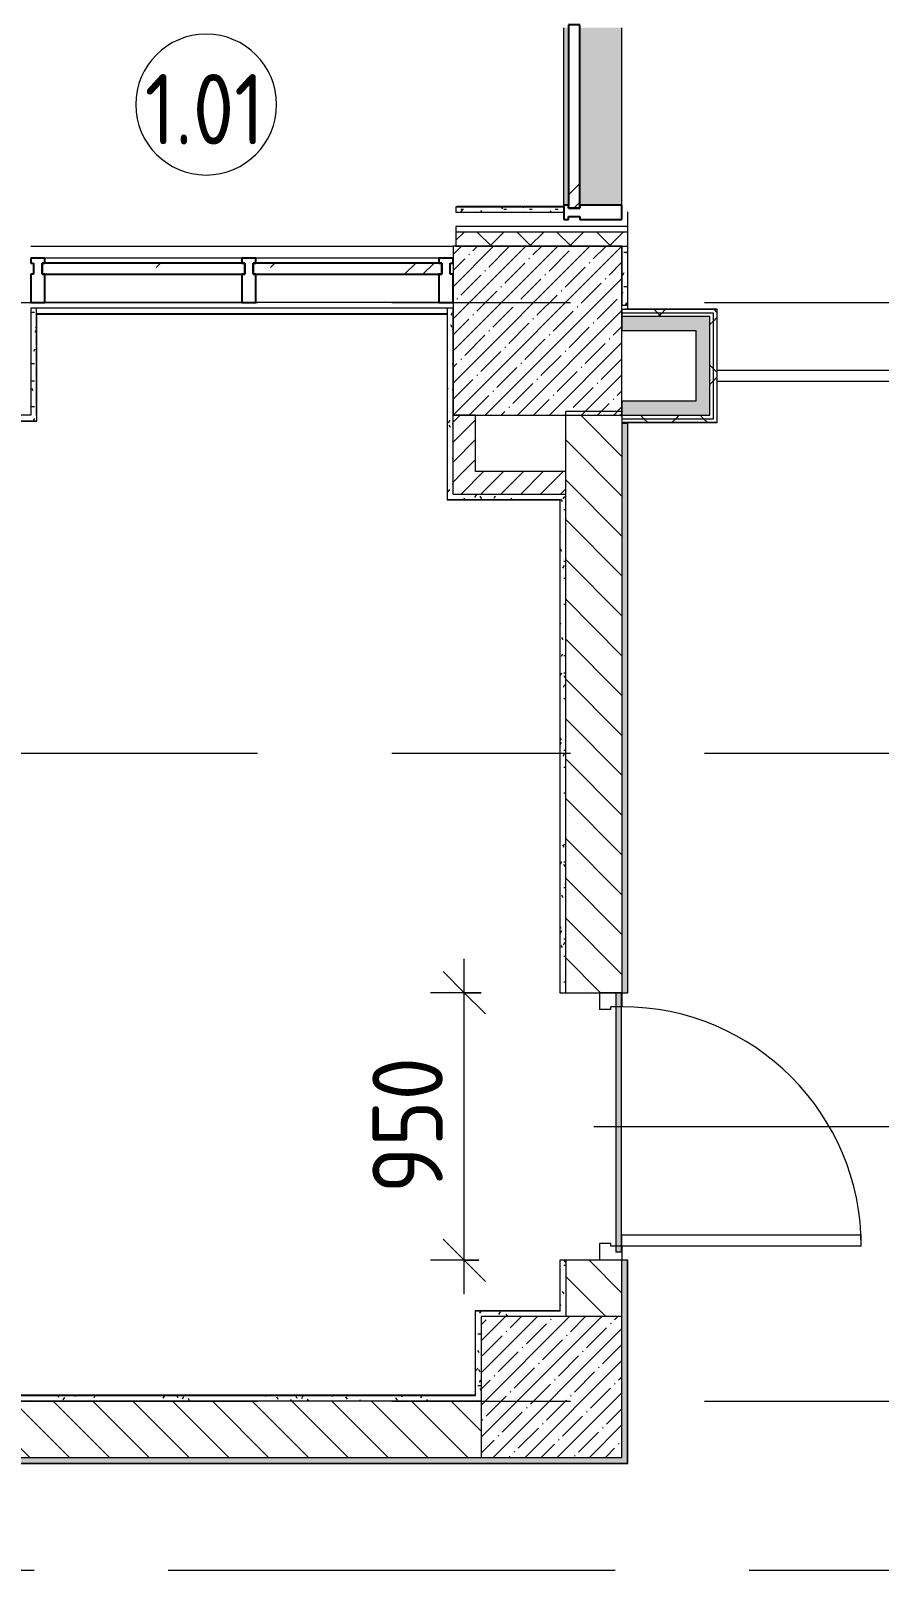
# Model space of a CAD drawing. Header units: millimetres. Extents: x -3708 to 187246, y -8553 to 29000.
# Drawn here: x 4660 to 7674, y 10500 to 15964 of the extents above; entities that cross this region are included whole.
import ezdxf

# ---------------------------------------------------------------- set-up
doc = ezdxf.new("R2010")
doc.units = ezdxf.units.MM
doc.linetypes.add('Осевая', pattern=[3175, 635, -476.25, 1587.5, -476.25])
for name, color, linetype, lineweight in [('A-ANNO-DIMS', 7, 'Continuous', 9), ('A-ANNO-DIMS-100', 7, 'Continuous', 9), ('A-AREA-IDEN', 7, 'Continuous', 9), ('A-DOOR-IDEN', 7, 'Continuous', 9), ('A-GLAZ-CURT', 7, 'Continuous', 9), ('A-GLAZ-CURT-1', 7, 'Continuous', 25), ('A-GLAZ-CWMG', 7, 'Continuous', 9), ('A-GLAZ-CWMG-1', 7, 'Continuous', 25), ('A-WALL', 7, 'Continuous', 9), ('I-WALL', 7, 'Continuous', 9), ('S-COLS', 7, 'Continuous', 9), ('Ограждение', 7, 'Continuous', 9), ('Оси-2', 7, 'Осевая', 9), ('Поручни', 7, 'Continuous', 9)]:
    doc.layers.add(name, color=color, linetype=linetype, lineweight=lineweight)
for name, color, linetype, lineweight, true_color in [('A-DOOR-1', 1, 'Continuous', 9, 0xff0000), ('A-DOOR-2', 1, 'Continuous', 13, 0xff0000), ('A-DOOR-FRAM-1', 1, 'Continuous', 13, 0xff0000), ('A-WALL-1', 7, 'Continuous', 9, 0x3c3c3c), ('A-WALL-FNSH-1', 7, 'Continuous', 9, 0x3c3c3c)]:
    doc.layers.add(name, color=color, linetype=linetype, lineweight=lineweight, true_color=true_color)
doc.styles.add('GOST Common_1', font='GOST_Common.ttf', dxfattribs={"width": 0.9, "height": 250})
doc.styles.add('ISOCPEUR', font='isocpeur.ttf', dxfattribs={"width": 0.9, "height": 250})
doc.dimstyles.new('ISO-2_5_0_9К_БОЛЬШОЙ', dxfattribs={"dimscale": 304.8, "dimtxt": 248.995294, "dimasz": 0.492126, "dimexe": 0.393701, "dimexo": 0.984252, "dimgap": 0, "dimtad": 1, "dimdec": 0, "dimrnd": 10, "dimzin": 0, "dimdsep": 46, "dimtxsty": 'ISOCPEUR', "dimblk1": 'OBLIQUE', "dimblk2": 'OBLIQUE', "dimsah": 1, "dimcen": 0.09, "dimdle": 0.393701, "dimazin": 0, "dimtfac": 1, "dimtdec": 4, "dimtix": 1, "dimtmove": 0, "dimatfit": 3, "dimfxl": 1, "dimtvp": 1, "dimtolj": 1, "dimtzin": 0, "dimarcsym": 2})
pattern_1 = [(135, (0, 0), (-70.7107, -70.7107), [])]
pattern_2 = [(45, (0, 0), (-35.35534, 35.35534), [])]
pattern_3 = [(0, (0, 0), (121.92, 30.48), [10.058, -81.382, 10.058, -81.382, -487.68]), (0, (0, 0), (121.92, 30.48), [-182.88, 10.058, -172.822, 10.058, -81.382, -213.36]), (0, (0, 0), (121.92, 30.48), [-457.2, 10.058, -50.902, 10.058, -142.342]), (120, (45.72, 15.24), (-87.356454, 90.34582), [10.058, -81.382, 10.058, -81.382, -487.68]), (120, (45.72, 15.24), (-87.356454, 90.34582), [-182.88, 10.058, -172.822, 10.058, -81.382, -213.36]), (120, (45.72, 15.24), (-87.356454, 90.34582), [-457.2, 10.058, -50.902, 10.058, -142.342]), (240, (60.96, 76.2), (-34.563546, -120.82582), [10.058, -81.382, 10.058, -81.382, -487.68]), (240, (60.96, 76.2), (-34.563546, -120.82582), [-182.88, 10.058, -172.822, 10.058, -81.382, -213.36]), (240, (60.96, 76.2), (-34.563546, -120.82582), [-457.2, 10.058, -50.902, 10.058, -142.342])]
pattern_4 = [(45, (0, 0), (-106.066, 106.066), []), (135, (0, 0), (-106.066, -106.066), [])]

# ---------------------------------------------------------------- blocks, each defined once
blk = doc.blocks.new('Прямоугольный импост - Импост структурный с накладкой - 190мм-31929454-План заполнения и маркировки дверных проемов 1 этажа в осях 1-12')
at = {"layer": 'A-GLAZ-CWMG-1'}
for p, q in [((-50, 0), (-50, 17)), ((-50, 17), (0, 17)), ((-40, 0), (-50, 0)), ((-40, -40), (-40, 0)), ((0, 0), (-10, 0)), ((-10, 0), (-10, -40)), ((0, 17), (0, 0)), ((-50, -190), (-50, -40)), ((-50, -40), (-40, -40)), ((-10, -40), (0, -40)), ((0, -40), (0, -190)), ((0, -190), (-50, -190))]:
    blk.add_line(p, q, dxfattribs=at)
blk = doc.blocks.new('Системная панель - Стекло - 40мм-32473990-План заполнения и маркировки дверных проемов 1 этажа в осях 1-12')
at = {"layer": 'A-GLAZ-CURT'}
h = blk.add_hatch(dxfattribs=at)
h.set_pattern_fill('FP_36', color=256, style=0, pattern_type=2)
h.set_pattern_definition([(135, (15560, -6670), (-282.843, -282.843), [200, -600]), (135, (15660, -6870), (-282.843, -282.843), [600, -200]), (135, (15760, -6470), (-282.843, -282.843), [200, -600])])
h.paths.add_polyline_path([(325, 0), (325, 40), (-325, 40), (-325, 0), (61.1, 0)])
at = {"layer": 'A-GLAZ-CURT-1'}
for p, q in [((325, 40), (-325, 40)), ((-325, 40), (-325, 0)), ((-325, 0), (325, 0)), ((325, 0), (325, 40))]:
    blk.add_line(p, q, dxfattribs=at)
blk = doc.blocks.new('Прямоугольный импост - Импост структурный с накладкой - 190мм-32473988-План заполнения и маркировки дверных проемов 1 этажа в осях 1-12')
at = {"layer": 'A-GLAZ-CWMG'}
for points in [[(6553, 15345), (6570, 15345), (6570, 15975), (6553, 15975), (6553, 15598.9)], [(6760, 15345), (6760, 15975), (6610, 15975), (6610, 15345)]]:
    blk.add_hatch(color=256, dxfattribs=at).paths.add_polyline_path(points)
for p, q in [((6553, 15345), (6553, 15975)), ((6760, 15345), (6760, 15975))]:
    blk.add_line(p, q, dxfattribs=at)
blk = doc.blocks.new('110_Дверь_СКБ_1Ст_Внутренняя1 - Д-8 950x2100h_охрана-31784688-План заполнения и маркировки дверных проемов 1 этажа в осях 1-12')
at = {"layer": 'A-DOOR-1'}
blk.add_arc((437.5, 100), 850, 90, 180, dxfattribs=at)
at = {"layer": 'A-DOOR-2'}
for p, q in [((437.5, 950), (397.5, 950)), ((397.5, 100), (397.5, 950)), ((437.5, 950), (437.5, 100)), ((437.5, 100), (397.5, 100))]:
    blk.add_line(p, q, dxfattribs=at)
at = {"layer": 'A-DOOR-FRAM-1'}
for p, q in [((-462.5, 100), (-462.5, 20)), ((-462.5, 100), (-412.5, 100)), ((-412.5, 100), (-412.5, 60)), ((-402.5, 60), (-412.5, 60)), ((-402.5, 60), (-402.5, 20)), ((427.5, 60), (427.5, 20)), ((437.5, 60), (427.5, 60)), ((437.5, 100), (437.5, 60)), ((437.5, 100), (487.5, 100)), ((487.5, 100), (487.5, 20)), ((-462.5, 20), (-402.5, 20)), ((427.5, 20), (487.5, 20))]:
    blk.add_line(p, q, dxfattribs=at)
blk = doc.blocks.new('BSC_Колонна _Прямоугольная - 500х500-22206884-План заполнения и маркировки дверных проемов 1 этажа в осях 1-12')
at = {"layer": 'S-COLS'}
h = blk.add_hatch(dxfattribs=at)
h.set_pattern_fill('FP_69', color=256, style=0, pattern_type=2)
h.set_pattern_definition([(45, (-6510, -11150), (-57.02463, 57.02463), []), (45, (-6452.975, -11150), (-57.02463, 57.02463), [100.806, -20.161, 3.353, -16.808])])
h.paths.add_polyline_path([(250, -250), (250, 250), (-250, 250), (-250, -250)])
for p, q in [((250, 250), (-250, 250)), ((-250, 250), (-250, -250)), ((250, -250), (250, 250)), ((-250, -250), (250, -250))]:
    blk.add_line(p, q, dxfattribs=at)
blk = doc.blocks.new('Системная панель - Стекло - 40мм-23997278-План заполнения и маркировки дверных проемов 1 этажа в осях 1-12')
at = {"layer": 'A-GLAZ-CURT'}
h = blk.add_hatch(dxfattribs=at)
h.set_pattern_fill('FP_81', color=256, style=0, pattern_type=2)
h.set_pattern_definition([(45, (-5160, -15040), (-282.843, 282.843), [200, -600]), (45, (-5360, -15140), (-282.843, 282.843), [600, -200]), (45, (-4960, -15240), (-282.843, 282.843), [200, -600])])
h.paths.add_polyline_path([(-350, -40), (360, -40), (360, 0), (-360, 0), (-360, -40)])
at = {"layer": 'A-GLAZ-CURT-1'}
for p, q in [((360, 0), (-360, 0)), ((-360, 0), (-360, -40)), ((360, -40), (360, 0)), ((-360, -40), (360, -40))]:
    blk.add_line(p, q, dxfattribs=at)
blk = doc.blocks.new('Прямоугольный импост - Импост структурный с накладкой - 160мм-23997279-План заполнения и маркировки дверных проемов 1 этажа в осях 1-12')
at = {"layer": 'A-GLAZ-CWMG-1'}
for p, q in [((-50, 40), (-50, 140)), ((-50, 140), (0, 140)), ((0, 140), (0, 40)), ((-40, 40), (-50, 40)), ((-50, -17), (-50, 0)), ((-50, 0), (-40, 0)), ((-40, 0), (-40, 40)), ((-10, 40), (-10, 0)), ((0, 40), (-10, 40)), ((-10, 0), (0, 0)), ((0, 0), (0, -17)), ((0, -17), (-50, -17))]:
    blk.add_line(p, q, dxfattribs=at)
blk = doc.blocks.new('Прямоугольный импост - Импост структурный с накладкой - 160мм-23997280-План заполнения и маркировки дверных проемов 1 этажа в осях 1-12')
at = {"layer": 'A-GLAZ-CWMG-1'}
for p, q in [((0, 140), (-50, 140)), ((-50, 140), (-50, 40)), ((0, 40), (0, 140)), ((-50, 40), (-40, 40)), ((-40, 0), (-50, 0)), ((-50, 0), (-50, -17)), ((-40, 40), (-40, 0)), ((-10, 0), (-10, 40)), ((-10, 40), (0, 40)), ((0, 0), (-10, 0)), ((0, -17), (0, 0)), ((-50, -17), (0, -17))]:
    blk.add_line(p, q, dxfattribs=at)
blk = doc.blocks.new('Прямоугольный импост - Импост структурный с накладкой - 160мм-23752558-План заполнения и маркировки дверных проемов 1 этажа в осях 1-12')
at = {"layer": 'A-GLAZ-CWMG'}
for p, q in [((5410, 15157), (4710, 15157)), ((5410, 15000), (4710, 15000))]:
    blk.add_line(p, q, dxfattribs=at)
blk = doc.blocks.new('Системная панель - Стекло - 40мм-23997281-План заполнения и маркировки дверных проемов 1 этажа в осях 1-12')
at = {"layer": 'A-GLAZ-CURT'}
h = blk.add_hatch(dxfattribs=at)
h.set_pattern_fill('FP_82', color=256, style=0, pattern_type=2)
h.set_pattern_definition([(45, (-5885, -15040), (-282.843, 282.843), [200, -600]), (45, (-6085, -15140), (-282.843, 282.843), [600, -200]), (45, (-5685, -15240), (-282.843, 282.843), [200, -600])])
h.paths.add_polyline_path([(335, -40), (335, 0), (-335, 0), (-335, -40), (325, -40)])
at = {"layer": 'A-GLAZ-CURT-1'}
for p, q in [((335, 0), (-335, 0)), ((-335, 0), (-335, -40)), ((335, -40), (335, 0)), ((-335, -40), (335, -40))]:
    blk.add_line(p, q, dxfattribs=at)
blk = doc.blocks.new('Прямоугольный импост - Импост структурный с накладкой - 160мм-23772036-План заполнения и маркировки дверных проемов 1 этажа в осях 1-12')
at = {"layer": 'A-GLAZ-CWMG'}
for p, q in [((6110, 15157), (5460, 15157)), ((6110, 15000), (5460, 15000))]:
    blk.add_line(p, q, dxfattribs=at)
blk = doc.blocks.new('Прямоугольный импост - Импост структурный с накладкой - 160мм-23997282-План заполнения и маркировки дверных проемов 1 этажа в осях 1-12')
at = {"layer": 'A-GLAZ-CWMG-1'}
for p, q in [((-25, 40), (-25, 140)), ((-25, 140), (25, 140)), ((25, 140), (25, 40)), ((-15, 40), (-25, 40)), ((-25, -17), (-25, 0)), ((-25, 0), (-15, 0)), ((-15, 0), (-15, 40)), ((15, 40), (15, 0)), ((25, 40), (15, 40)), ((15, 0), (25, 0)), ((25, 0), (25, -17)), ((25, -17), (-25, -17))]:
    blk.add_line(p, q, dxfattribs=at)
blk = doc.blocks.new('Ограждение - Ограждение-33092763-План заполнения и маркировки дверных проемов 1 этажа в осях 1-12')
at = {"layer": 'Ограждение'}
blk.add_hatch(color=256, dxfattribs=at).paths.add_polyline_path([(6758.4, 11629.1), (6758.4, 12549.1), (6738.4, 12549.1), (6738.4, 11629.1)])
at = {"layer": 'Поручни'}
for p, q in [((6738.4, 12549.1), (6758.4, 12549.1)), ((6738.4, 12549.1), (6738.4, 11629.1)), ((6758.4, 11629.1), (6758.4, 12549.1)), ((6758.4, 11629.1), (6738.4, 11629.1))]:
    blk.add_line(p, q, dxfattribs=at)
blk = doc.blocks.new('Марка_Помещения - Номер-25198446-План заполнения и маркировки дверных проемов 1 этажа в осях 1-12')
at = {"layer": 'A-AREA-IDEN'}
for start, end in [(360, 180), (180, 360)]:
    blk.add_arc((0, 0), 2.5, start, end, dxfattribs=at)
blk = doc.blocks.new('DIMBLOCK39-План заполнения и маркировки дверных проемов 1 этажа в осях 1-12')
at = {"layer": 'A-ANNO-DIMS-100', "lineweight": 20}
for p, q in [((6199.9, 12550), (6124.9, 12625)), ((6199.9, 12550), (6274.9, 12475)), ((6199.9, 11600), (6124.9, 11675)), ((6199.9, 11600), (6274.9, 11525))]:
    blk.add_line(p, q, dxfattribs=at)
at = {"layer": 'A-ANNO-DIMS-100'}
for p, q in [((6199.9, 11480), (6199.9, 12670)), ((6260, 12550), (6079.9, 12550)), ((6199.9, 12550), (6260, 12550)), ((6252, 11600), (6079.9, 11600)), ((6199.9, 11600), (6252, 11600))]:
    blk.add_line(p, q, dxfattribs=at)
at = {"layer": 'A-ANNO-DIMS-100', "color": 0, "insert": (5873.3, 11838), "char_height": 250, "width": 568.858, "attachment_point": 1, "rotation": 90, "line_spacing_factor": 1.149209, "style": 'ISOCPEUR'}
blk.add_mtext('950', dxfattribs=at)
blk = doc.blocks.new('_Oblique')
at = {"color": 0, "linetype": 'ByBlock', "lineweight": -2}
blk.add_line((-0.5, -0.5), (0.5, 0.5), dxfattribs=at)

msp = doc.modelspace()

# ---------------------------------------------------------------- hatches: boundary and pattern name
at = {"layer": 'I-WALL'}
h = msp.add_hatch(dxfattribs=at)
h.set_pattern_fill('FP_86', color=256, style=0, pattern_type=2)
h.set_pattern_definition(pattern_3)
h.paths.add_polyline_path([(6553, 15320), (6553, 15340), (6170, 15340), (6170, 15320), (6194.3, 15320)])
h = msp.add_hatch(dxfattribs=at)
h.set_pattern_fill('FP_8', color=256, style=0, pattern_type=2)
h.set_pattern_definition([(45, (0, 0), (-70.7107, 70.7107), []), (135, (0, 0), (-70.7107, -70.7107), [])])
h.paths.add_polyline_path([(6170, 15200), (6780, 15200), (6780, 15250), (6170, 15250)])
h = msp.add_hatch(dxfattribs=at)
h.set_pattern_fill('FP_86', color=256, style=0, pattern_type=2)
h.set_pattern_definition(pattern_3)
h.paths.add_polyline_path([(6780, 14990), (6780, 15200), (6760, 15200), (6760, 14990)])
h = msp.add_hatch(dxfattribs=at)
h.set_pattern_fill('FP_86', color=256, style=0, pattern_type=2)
h.set_pattern_definition(pattern_3)
h.paths.add_polyline_path([(6140, 14960), (6160, 14960), (6160, 14980), (6139, 14980), (6139, 14960)])
h.paths.add_polyline_path([(4680, 14960), (4680, 14980), (4660, 14980), (4660, 14960)])
h = msp.add_hatch(dxfattribs=at)
h.set_pattern_fill('FP_87', color=256, style=0, pattern_type=2)
h.set_pattern_definition(pattern_4)
h.paths.add_polyline_path([(6760, 14962.5), (7097.5, 14962.5), (7097.5, 14975), (6760, 14975)])
h = msp.add_hatch(dxfattribs=at)
h.set_pattern_fill('FP_86', color=256, style=0, pattern_type=2)
h.set_pattern_definition(pattern_3)
h.paths.add_polyline_path([(4680, 14600), (4680, 14960), (4660, 14960), (4660, 14600)])
h = msp.add_hatch(dxfattribs=at)
h.set_pattern_fill('FP_86', color=256, style=0, pattern_type=2)
h.set_pattern_definition(pattern_3)
h.paths.add_polyline_path([(6160, 14300), (6160, 14960), (6140, 14959), (6140, 14300)])
h = msp.add_hatch(dxfattribs=at)
h.set_pattern_fill('FP_87', color=256, style=0, pattern_type=2)
h.set_pattern_definition(pattern_4)
h.paths.add_polyline_path([(6760, 14950), (7085, 14950), (7085, 14962.5), (6760, 14962.5)])
for points in [[(6871.3, 14900), (7072.5, 14900), (7072.5, 14950), (6760, 14950), (6760, 14900), (6780, 14900)], [(7072.5, 14650), (7072.5, 14900), (7022.5, 14900), (7022.5, 14650)], [(7072.5, 14600), (7072.5, 14650), (6760, 14650), (6760, 14600), (6871.3, 14600)]]:
    msp.add_hatch(color=256, dxfattribs=at).paths.add_polyline_path(points)
h = msp.add_hatch(dxfattribs=at)
h.set_pattern_fill('FP_87', color=256, style=0, pattern_type=2)
h.set_pattern_definition(pattern_4)
h.paths.add_polyline_path([(7085, 14600), (7085, 14950), (7072.5, 14950), (7072.5, 14600)])
h = msp.add_hatch(dxfattribs=at)
h.set_pattern_fill('FP_87', color=256, style=0, pattern_type=2)
h.set_pattern_definition(pattern_4)
h.paths.add_polyline_path([(7097.5, 14587.5), (7097.5, 14962.5), (7085, 14962.5), (7085, 14587.5), (7088.1, 14587.5)])
h = msp.add_hatch(dxfattribs=at)
h.set_pattern_fill('FP_86', color=256, style=0, pattern_type=2)
h.set_pattern_definition(pattern_3)
h.paths.add_polyline_path([(3886.1, 14580), (4680, 14580), (4680, 14600), (3130, 14600), (3130, 14580), (3485.9, 14580)])
h = msp.add_hatch(dxfattribs=at)
h.set_pattern_fill('FP_21', color=256, style=0, pattern_type=2)
h.set_pattern_definition(pattern_2)
h.paths.add_polyline_path([(6160, 14400), (6240, 14400), (6240, 14600), (6160, 14600), (6160, 14516.2)])
h = msp.add_hatch(dxfattribs=at)
h.set_pattern_fill('FP_20', color=256, style=0, pattern_type=2)
h.set_pattern_definition(pattern_1)
h.paths.add_polyline_path([(6560, 11400), (6760, 11400), (6760, 11600), (6560, 11600)])
h.paths.add_polyline_path([(6760, 12550), (6760, 14612.5), (6751.5, 14600), (6560, 14600), (6560, 12550)])
h = msp.add_hatch(dxfattribs=at)
h.set_pattern_fill('FP_87', color=256, style=0, pattern_type=2)
h.set_pattern_definition(pattern_4)
h.paths.add_polyline_path([(7022.5, 14587.5), (7085, 14587.5), (7085, 14600), (6760, 14600), (6760, 14587.5), (6871.3, 14587.5)])
h = msp.add_hatch(dxfattribs=at)
h.set_pattern_fill('FP_87', color=256, style=0, pattern_type=2)
h.set_pattern_definition(pattern_4)
h.paths.add_polyline_path([(7022.5, 14575), (7097.5, 14575), (7097.5, 14587.5), (6760, 14587.5), (6760, 14575), (6871.3, 14575)])
h = msp.add_hatch(dxfattribs=at)
h.set_pattern_fill('FP_86', color=256, style=0, pattern_type=2)
h.set_pattern_definition(pattern_3)
h.paths.add_polyline_path([(6760, 10900), (6780, 10900.1), (6780, 11600), (6760, 11600), (6760, 11400)])
h.paths.add_polyline_path([(6780, 12550), (6780, 14570), (6760, 14570), (6760, 12550)])
h = msp.add_hatch(dxfattribs=at)
h.set_pattern_fill('FP_21', color=256, style=0, pattern_type=2)
h.set_pattern_definition(pattern_2)
h.paths.add_polyline_path([(6560, 14320), (6560, 14400), (6160, 14400), (6160, 14320), (6484.7, 14320)])
h = msp.add_hatch(dxfattribs=at)
h.set_pattern_fill('FP_86', color=256, style=0, pattern_type=2)
h.set_pattern_definition(pattern_3)
h.paths.add_polyline_path([(6160, 14300), (6560, 14300), (6560, 14320), (6160, 14320)])
h = msp.add_hatch(dxfattribs=at)
h.set_pattern_fill('FP_86', color=256, style=0, pattern_type=2)
h.set_pattern_definition(pattern_3)
h.paths.add_polyline_path([(6560, 11400), (6560, 11600), (6540, 11600), (6540, 11400)])
h.paths.add_polyline_path([(6560, 12550), (6560, 14300), (6540, 14299), (6540, 12550)])
h = msp.add_hatch(dxfattribs=at)
h.set_pattern_fill('FP_86', color=256, style=0, pattern_type=2)
h.set_pattern_definition(pattern_3)
h.paths.add_polyline_path([(6260, 11400), (6540, 11400), (6539, 11420), (6240, 11420), (6240, 11400)])
h = msp.add_hatch(dxfattribs=at)
h.set_pattern_fill('FP_86', color=256, style=0, pattern_type=2)
h.set_pattern_definition(pattern_3)
h.paths.add_polyline_path([(6260, 11100), (6260, 11400), (6240, 11400), (6240, 11100)])
h = msp.add_hatch(dxfattribs=at)
h.set_pattern_fill('FP_86', color=256, style=0, pattern_type=2)
h.set_pattern_definition(pattern_3)
h.paths.add_polyline_path([(6194.3, 11100), (6240, 11100), (6239, 11120), (4060, 11120), (4060, 11100)])
h = msp.add_hatch(dxfattribs=at)
h.set_pattern_fill('FP_20', color=256, style=0, pattern_type=2)
h.set_pattern_definition(pattern_1)
h.paths.add_polyline_path([(4060, 10900), (6260, 10900), (6260, 11100), (4060, 11100)])
h = msp.add_hatch(dxfattribs=at)
h.set_pattern_fill('FP_86', color=256, style=0, pattern_type=2)
h.set_pattern_definition(pattern_3)
h.paths.add_polyline_path([(6260, 10880), (6780, 10880), (6780, 10900), (3540, 10900), (3540, 10880), (6194.3, 10880)])
at = {"layer": 'S-COLS'}
h = msp.add_hatch(dxfattribs=at)
h.set_pattern_fill('FP_1', color=256, style=0, pattern_type=2)
h.set_pattern_definition([(45, (0, 0), (-57.02463, 57.02463), []), (45, (57.025, 0), (-57.02463, 57.02463), [100.806, -20.161, 3.353, -16.808])])
h.paths.add_polyline_path([(6560, 14600), (6751.5, 14600), (6760, 14612.5), (6760, 15200), (6160, 15200), (6160, 14600), (6194.3, 14600)])

# ---------------------------------------------------------------- linework, layer by layer
at = {"layer": 'A-DOOR-IDEN'}
msp.add_line((6660, 12075), (7742.4, 12075), dxfattribs=at)
at = {"layer": 'A-WALL'}
for p, q in [((6780, 15250), (6170, 15250)), ((4680, 14600), (4680, 14980)), ((6140, 14960), (6139, 14960)), ((7085, 14962.5), (6760, 14962.5)), ((7072.5, 14950), (6760, 14950)), ((7072.5, 14600), (7072.5, 14950)), ((7085, 14587.5), (7085, 14962.5)), ((6760, 14600), (7072.5, 14600)), ((6760, 14587.5), (7085, 14587.5)), ((6540, 14300), (6160, 14300)), ((6540, 12550), (6540, 14300)), ((6540, 11421), (6540, 11600)), ((6540, 11420), (6240, 11420)), ((6240, 11120), (6240, 11400)), ((4080, 11120), (6240, 11120))]:
    msp.add_line(p, q, dxfattribs=at)
at = {"layer": 'A-WALL-1'}
for p, q in [((6175, 15340), (6170, 15340)), ((6170, 15340), (6170, 15320)), ((6170, 15320), (6553, 15320)), ((6553, 15320), (6553, 15340)), ((6170, 15250), (6170, 15200)), ((6170, 15200), (6780, 15200)), ((6760, 15200), (6760, 14990)), ((4660, 14980), (4660, 14600)), ((4680, 14980), (4660, 14980)), ((6160, 14980), (6139, 14980)), ((6139, 14980), (6139, 14960)), ((6160, 14320), (6160, 14980)), ((6760, 14990), (6780, 14990)), ((7097.5, 14975), (6760, 14975)), ((6760, 14975), (6760, 14900)), ((6760, 14900), (7022.5, 14900)), ((7022.5, 14900), (7022.5, 14650)), ((6760, 14650), (6760, 12550)), ((7022.5, 14650), (6760, 14650)), ((4660, 14600), (3130, 14600)), ((6240, 14600), (6160, 14600)), ((6240, 14400), (6240, 14600)), ((6760, 14612.5), (6560, 14612.5)), ((6560, 12550), (6560, 14612.5)), ((3110, 14580), (4680, 14580)), ((6760, 14575), (7097.5, 14575)), ((6780, 14570), (6760, 14570)), ((6560, 14400), (6240, 14400)), ((6160, 14320), (6560, 14320)), ((6540, 12550), (6780, 12550)), ((6780, 11600), (6540, 11600)), ((6560, 11600), (6560, 11400)), ((6760, 11400), (6760, 11600)), ((6780, 10880), (6780, 11600)), ((6260, 11100), (4060, 11100)), ((3540, 10880), (6780, 10880)), ((4060, 10900), (6260, 10900))]:
    msp.add_line(p, q, dxfattribs=at)
at = {"layer": 'A-WALL-FNSH-1'}
for p, q in [((6555, 15341), (6175, 15341)), ((6175, 15341), (6175, 15340)), ((6175, 15340), (6555, 15340)), ((6555, 15340), (6555, 15341)), ((6781, 15320.5), (6780, 15320.5)), ((6780, 15320.5), (6780, 14976)), ((6781, 14976), (6781, 15320.5)), ((6780, 15270), (6170, 15270)), ((6170, 15270), (6170, 15250)), ((6780, 14976), (6770, 14976)), ((6770, 14976), (6770, 14975)), ((7098.5, 14976), (6781, 14976)), ((7097.5, 14975), (7097.5, 14575)), ((7098.5, 14574), (7098.5, 14976)), ((4681, 14959), (6140, 14959)), ((4681, 14579), (4681, 14959)), ((6139, 14960), (6139, 14299)), ((6140, 14300), (6140, 14959)), ((4680, 14600), (4680, 14580)), ((3109, 14579), (4681, 14579)), ((6780, 14575), (6780, 12550)), ((6781, 12550), (6781, 14574)), ((6781, 14574), (7098.5, 14574)), ((6139, 14299), (6539, 14299)), ((6160, 14300), (6140, 14300)), ((6539, 14299), (6539, 12550)), ((6539, 12550), (6540, 12550)), ((6780, 12550), (6781, 12550)), ((6540, 11600), (6539, 11600)), ((6539, 11600), (6539, 11420)), ((6781, 11600), (6780, 11600)), ((6781, 10879), (6781, 11600)), ((6239, 11421), (6239, 11120)), ((6540, 11421), (6239, 11421)), ((6240, 11400), (6240, 11420)), ((6240, 11121), (4081, 11121)), ((3539, 10879), (6781, 10879))]:
    msp.add_line(p, q, dxfattribs=at)
at = {"layer": 'I-WALL'}
for p, q in [((4660, 15200), (6160, 15200)), ((6139, 14980), (4680, 14980)), ((6139, 14960), (4680, 14960)), ((6140, 14959), (6140, 14960)), ((7098.5, 14759.2), (8072.6, 14759.2)), ((8072.6, 14719.2), (7098.5, 14719.2)), ((6540, 11420), (6540, 11421))]:
    msp.add_line(p, q, dxfattribs=at)
at = {"layer": 'S-COLS'}
for p, q in [((6760, 15200), (6160, 15200)), ((6160, 15200), (6160, 14600)), ((6760, 14600), (6760, 15200)), ((6160, 14600), (6760, 14600))]:
    msp.add_line(p, q, dxfattribs=at)
at = {"layer": 'Оси-2'}
for p, q in [((-407.8, 15000), (35210, 15000)), ((-407.8, 13400), (35210, 13400)), ((-407.8, 11100), (35810, 11100)), ((862.2, 10500), (35810, 10500))]:
    msp.add_line(p, q, dxfattribs=at)

# ---------------------------------------------------------------- block references
at = {"layer": 'A-AREA-IDEN', "xscale": 99.99999999999993, "yscale": 99.99999999999993, "zscale": 99.99999999999993}
msp.add_blockref('Марка_Помещения - Номер-25198446-План заполнения и маркировки дверных проемов 1 этажа в осях 1-12', (5283, 15702.4), dxfattribs=at)
at = {"layer": 'A-DOOR-1', "rotation": 270}
msp.add_blockref('110_Дверь_СКБ_1Ст_Внутренняя1 - Д-8 950x2100h_охрана-31784688-План заполнения и маркировки дверных проемов 1 этажа в осях 1-12', (6660, 12087.5), dxfattribs=at)
at = {"layer": 'A-GLAZ-CURT', "rotation": 269.9999999999999}
msp.add_blockref('Системная панель - Стекло - 40мм-32473990-План заполнения и маркировки дверных проемов 1 этажа в осях 1-12', (6570, 15660), dxfattribs=at)
at = {"layer": 'A-GLAZ-CURT'}
for name, p in [('Системная панель - Стекло - 40мм-23997278-План заполнения и маркировки дверных проемов 1 этажа в осях 1-12', (5060, 15140)), ('Системная панель - Стекло - 40мм-23997281-План заполнения и маркировки дверных проемов 1 этажа в осях 1-12', (5785, 15140))]:
    msp.add_blockref(name, p, dxfattribs=at)
at = {"layer": 'A-GLAZ-CWMG'}
for name in ['Прямоугольный импост - Импост структурный с накладкой - 190мм-32473988-План заполнения и маркировки дверных проемов 1 этажа в осях 1-12', 'Прямоугольный импост - Импост структурный с накладкой - 160мм-23752558-План заполнения и маркировки дверных проемов 1 этажа в осях 1-12', 'Прямоугольный импост - Импост структурный с накладкой - 160мм-23772036-План заполнения и маркировки дверных проемов 1 этажа в осях 1-12']:
    msp.add_blockref(name, (0, 0), dxfattribs=at)
at = {"layer": 'A-GLAZ-CWMG', "extrusion": (0, 0, -1)}
for name, p, rotation in [('Прямоугольный импост - Импост структурный с накладкой - 190мм-31929454-План заполнения и маркировки дверных проемов 1 этажа в осях 1-12', (-6570, 15295), 270.0000000000001), ('Прямоугольный импост - Импост структурный с накладкой - 160мм-23997282-План заполнения и маркировки дверных проемов 1 этажа в осях 1-12', (-5435, 15140), 180), ('Прямоугольный импост - Импост структурный с накладкой - 160мм-23997279-План заполнения и маркировки дверных проемов 1 этажа в осях 1-12', (-6160, 15140), 180)]:
    msp.add_blockref(name, p, dxfattribs=dict(at, rotation=rotation))
at = {"layer": 'A-GLAZ-CWMG', "rotation": 180}
msp.add_blockref('Прямоугольный импост - Импост структурный с накладкой - 160мм-23997280-План заполнения и маркировки дверных проемов 1 этажа в осях 1-12', (4660, 15140), dxfattribs=at)
at = {"layer": 'S-COLS'}
msp.add_blockref('BSC_Колонна _Прямоугольная - 500х500-22206884-План заполнения и маркировки дверных проемов 1 этажа в осях 1-12', (6510, 11150), dxfattribs=at)
at = {"layer": 'Поручни'}
msp.add_blockref('Ограждение - Ограждение-33092763-План заполнения и маркировки дверных проемов 1 этажа в осях 1-12', (0, 0), dxfattribs=at)

# ---------------------------------------------------------------- texts
at = {"layer": 'A-AREA-IDEN', "insert": (5064.9, 15810.9), "char_height": 250, "width": 548.354, "attachment_point": 1, "style": 'GOST Common_1'}
msp.add_mtext('1.01', dxfattribs=at)

# ---------------------------------------------------------------- dimensions: what is measured, and where the dimension line sits
at = {"layer": 'A-ANNO-DIMS'}
dim = msp.add_linear_dim(base=(6199.9, 12550), p1=(6552, 11600), p2=(6560, 12550), angle=90, dimstyle='ISO-2_5_0_9К_БОЛЬШОЙ', override={"dimpost": '<>', "dimfxl": 950.033684}, dxfattribs=at)
dim.commit()
dim.dimension.update_dxf_attribs({"geometry": 'DIMBLOCK39-План заполнения и маркировки дверных проемов 1 этажа в осях 1-12', "text_midpoint": (6074.9, 12075)})

doc.saveas('drawing.dxf')
